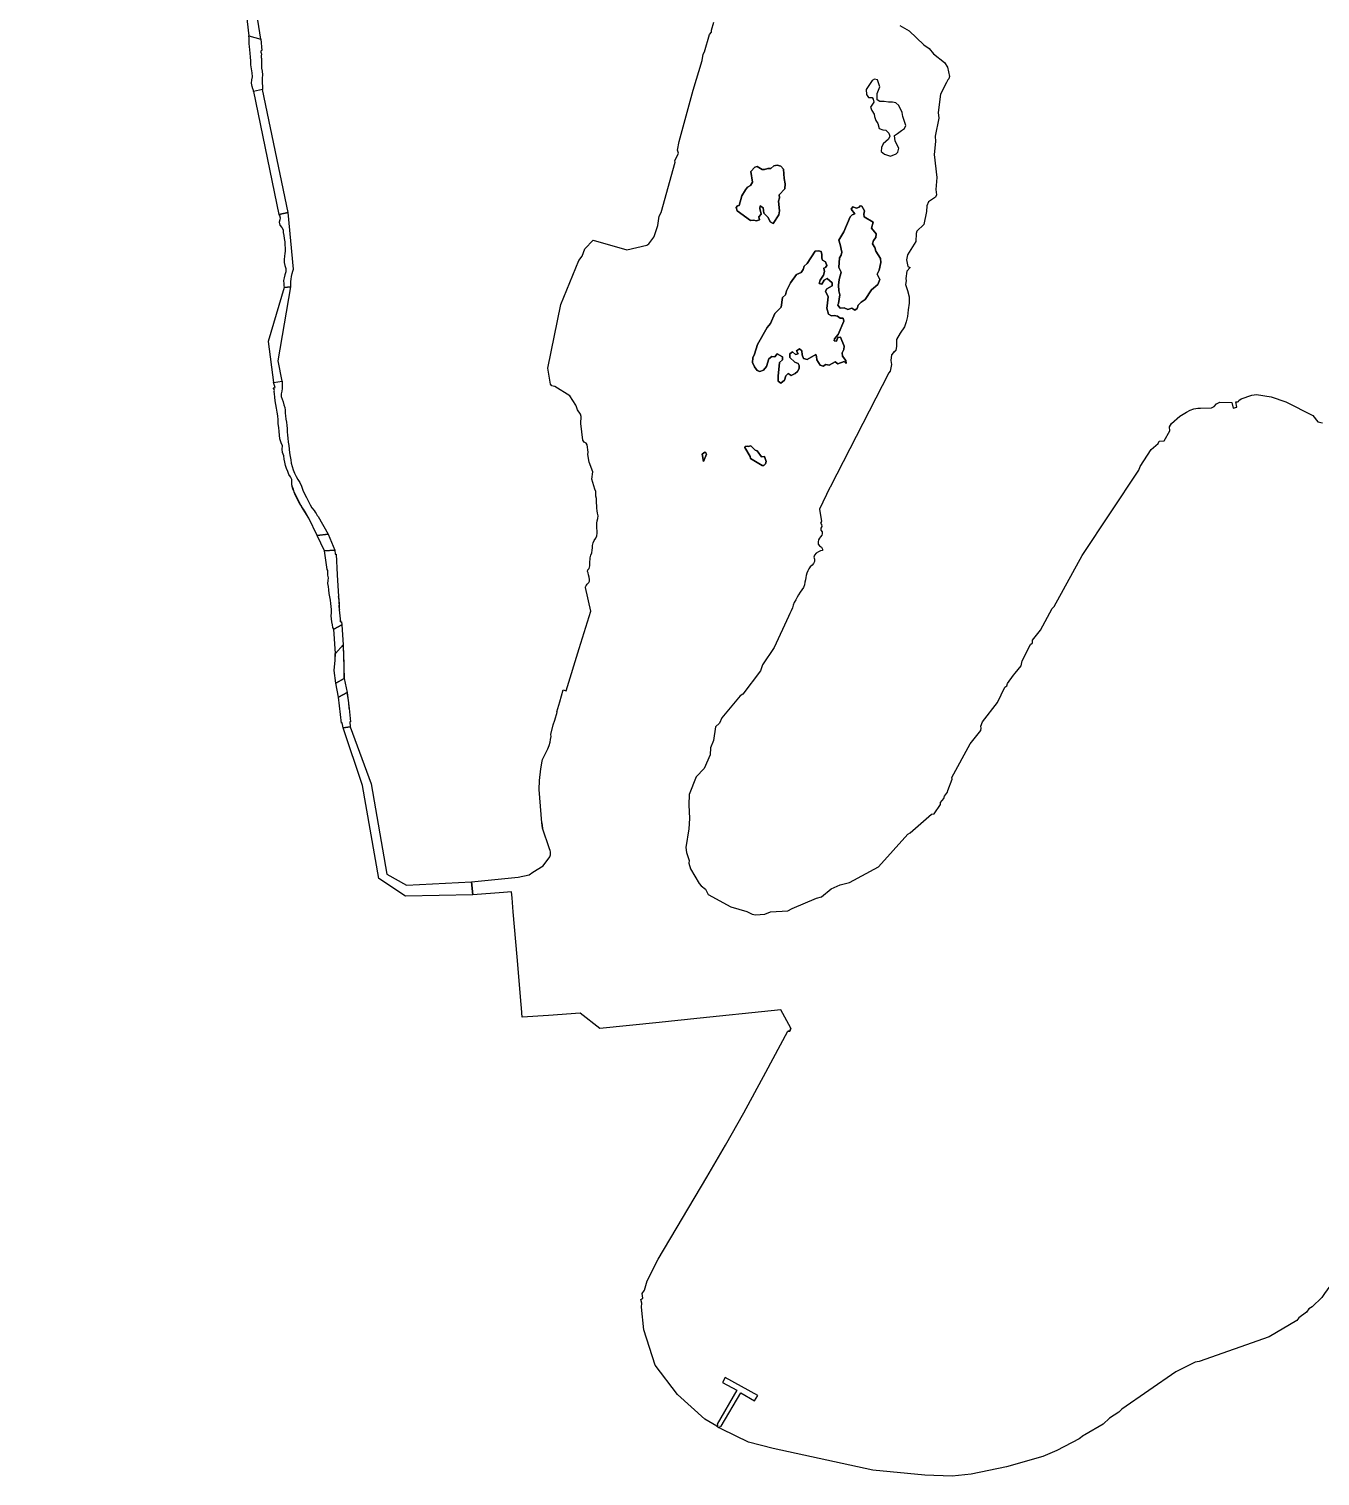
# Model space of a CAD drawing. Extents: x 708293 to 716990, y 4902010 to 4917550.
# Drawn here: x 713488 to 714517, y 4907667 to 4908820 of the extents above; entities that cross this region are included whole.
import ezdxf

# ---------------------------------------------------------------- set-up
doc = ezdxf.new("R2010")
doc.units = 0
for name, color, linetype in [('creek', 7, 'Continuous'), ('creek-fill', 7, 'Continuous'), ('river-fill', 7, 'Continuous'), ('river_lake_canal', 7, 'Continuous'), ('Underground', 7, 'Continuous')]:
    doc.layers.add(name, color=color, linetype=linetype)

msp = doc.modelspace()

# ---------------------------------------------------------------- linework, layer by layer
at = {"layer": 'creek'}
for points in [[(713663, 4908815.1), (713672.5, 4908812.2)], [(713665.4, 4908780), (713665.7, 4908782.4), (713665.5, 4908785.4), (713665, 4908788.7), (713664.6, 4908791.9), (713664.4, 4908795), (713664.2, 4908798), (713663.9, 4908801.1), (713663.7, 4908803.9), (713663.5, 4908806.5), (713663.2, 4908808.7), (713663.2, 4908810.6), (713663.2, 4908811.9), (713663.1, 4908813.1), (713663, 4908815.1)], [(713672.5, 4908812.2), (713673.3, 4908803.3)], [(713673.3, 4908803.3), (713673.3, 4908803.3), (713673.2, 4908803.3), (713673.1, 4908803.3), (713672.8, 4908803.1), (713672.5, 4908802.8), (713672.6, 4908801.9), (713672.8, 4908801.1), (713673, 4908800.5), (713673, 4908800.3), (713673, 4908800.3), (713673, 4908800.3), (713672.9, 4908799.9), (713672.8, 4908799.2), (713672.8, 4908798.7), (713672.8, 4908798.1), (713672.8, 4908797.8), (713672.9, 4908796.9), (713672.9, 4908795.5), (713673, 4908793.9), (713673.1, 4908791.6), (713673.1, 4908789.3), (713673.5, 4908786.7), (713673.7, 4908783.9), (713673.6, 4908781.2), (713673.6, 4908780)], [(713666.7, 4908770.7), (713666.7, 4908770.7), (713666.6, 4908770.9), (713666.5, 4908771.6), (713666.4, 4908772), (713666.2, 4908772.8), (713665.5, 4908774.7), (713665.1, 4908777.2), (713665.4, 4908779.8), (713665.4, 4908780)], [(713673.8, 4908772.3), (713666.7, 4908770.7)], [(713673.6, 4908780), (713673.6, 4908778.8), (713673.6, 4908776.8), (713673.7, 4908775.3), (713673.7, 4908773.9), (713673.7, 4908773.1), (713673.8, 4908773), (713673.8, 4908772.3)], [(713694.2, 4908674.1), (713686.9, 4908672.7)], [(713686.9, 4908672.7), (713687.5, 4908671.4), (713687.7, 4908670.8), (713687.8, 4908669.9), (713687.5, 4908668.4), (713687.1, 4908666.4), (713687.6, 4908664.2), (713689.3, 4908662.3), (713690.2, 4908660.4), (713690.2, 4908658.4), (713690.7, 4908656), (713691.1, 4908653.5), (713691.5, 4908650.9), (713691.7, 4908648.5), (713691.9, 4908645.9), (713691.9, 4908643.5), (713691.6, 4908641.6), (713691.4, 4908639.5), (713691.2, 4908636.8), (713691.1, 4908634.3), (713691.6, 4908632), (713692.3, 4908629.5), (713692.3, 4908626.9), (713691.5, 4908624.6), (713691.1, 4908622.2), (713690.5, 4908619.9), (713690.7, 4908617.5), (713690.9, 4908616.1), (713690.9, 4908615.7), (713691, 4908614.8), (713691, 4908614.5), (713691, 4908614.5)], [(713698.5, 4908629.1), (713694.2, 4908674.1)], [(713696.4, 4908615.1), (713696.3, 4908615.5), (713696.3, 4908616.3), (713696.3, 4908617.4), (713696.5, 4908619.2), (713696.7, 4908621.1), (713696.8, 4908623.3), (713697.5, 4908625.6), (713698.1, 4908627.6), (713698.5, 4908629.1)], [(713691, 4908614.5), (713696.4, 4908615.1)], [(713682.4, 4908534.5), (713683.8, 4908534.7), (713682.7, 4908538.8)], [(713697.5, 4908455.8), (713697.5, 4908455.8), (713697.6, 4908455.8), (713697.6, 4908455.8), (713697.6, 4908455.8), (713697.5, 4908455.9), (713697.5, 4908456), (713697.5, 4908456.6), (713697.4, 4908456.9), (713697.4, 4908456.9), (713697.3, 4908457), (713697.3, 4908457.1), (713697.3, 4908457.2), (713697.2, 4908457.7), (713697.3, 4908459.4), (713697.1, 4908461.5), (713696.2, 4908463.5), (713694.8, 4908465.5), (713693.9, 4908467.9), (713692.9, 4908470.3), (713692.2, 4908472.7), (713691.5, 4908475.2), (713691.1, 4908477.8), (713690.7, 4908480.3), (713689.7, 4908483.1), (713689.5, 4908485.6), (713689.8, 4908488.3), (713688.6, 4908490.7), (713687.7, 4908493.8), (713687.4, 4908496.7), (713687.1, 4908499.8), (713686.7, 4908502.8), (713686.3, 4908505.9), (713686.2, 4908509), (713685.9, 4908512.1), (713685.5, 4908515.1), (713684.9, 4908518.2), (713684.3, 4908521.2), (713683.9, 4908524.2), (713683.7, 4908527.1), (713683.4, 4908529.7), (713683.1, 4908531.5), (713683.5, 4908532.5), (713683.1, 4908533.3), (713683, 4908533.5), (713682.4, 4908534.5)], [(713682.7, 4908538.8), (713689.6, 4908539.8)], [(713689.4, 4908534.9), (713689.4, 4908534.9), (713689.4, 4908534.3), (713689.4, 4908533.9), (713689.1, 4908531.9), (713688.6, 4908529.8), (713688.7, 4908527.6), (713689.6, 4908525.5), (713690.3, 4908523.4), (713690.9, 4908521.1), (713691.5, 4908518.8), (713691.8, 4908516.7), (713691.9, 4908514.4), (713692.2, 4908512.1), (713692.5, 4908509.5), (713692.9, 4908507.1), (713693.3, 4908504.5), (713693.5, 4908502), (713693.5, 4908499.5), (713693.6, 4908496.9), (713693.9, 4908494.3), (713694.3, 4908491.1), (713694.7, 4908488.5), (713695.1, 4908485.6), (713695.3, 4908482.7), (713695.8, 4908479.8), (713696.3, 4908477.1), (713696.7, 4908474.5), (713697.4, 4908471.8), (713698.3, 4908469.1), (713699.3, 4908466.4), (713700.7, 4908464), (713702, 4908461.5), (713703.5, 4908459), (713704.8, 4908456.1), (713706, 4908453.1), (713707.3, 4908450.1), (713709, 4908447.1), (713710.6, 4908444), (713711.9, 4908441.4), (713713.2, 4908439), (713714.9, 4908436.7), (713715.8, 4908435.4), (713716.6, 4908434.3), (713717.2, 4908433.2), (713717.5, 4908432.8), (713718.1, 4908431.9)], [(713689.6, 4908539.8), (713689.4, 4908534.9)], [(713704.8, 4908440), (713698.1, 4908453.9), (713697.5, 4908455.8)], [(713710.7, 4908430.6), (713704.8, 4908440)], [(713717.5, 4908416.9), (713710.7, 4908430.6)], [(713718.1, 4908431.9), (713726.2, 4908417.8)], [(713726.2, 4908417.8), (713717.5, 4908416.9)], [(713723.3, 4908404.6), (713731.5, 4908405.2)], [(713725.3, 4908389.9), (713723.3, 4908404.6)], [(713731.5, 4908405.2), (713731.8, 4908401.9), (713732.4, 4908401.9), (713733.4, 4908385.5), (713734.5, 4908368.2)], [(713730.7, 4908342.3), (713729.8, 4908343.5), (713729.5, 4908345.6), (713729.1, 4908348.1), (713728.7, 4908350.4), (713728.5, 4908352.8), (713728.7, 4908355.3), (713728.7, 4908357.9), (713728.6, 4908360.3), (713728.4, 4908362.8), (713728, 4908365.4), (713727.5, 4908368), (713726.9, 4908370.7), (713726.6, 4908373.5), (713726.3, 4908376.3), (713725.9, 4908378.7), (713726.1, 4908381), (713726.3, 4908383.2), (713726, 4908385.2), (713726, 4908386.4), (713726, 4908387.5), (713726, 4908388.6), (713725.9, 4908389.1), (713725.3, 4908389.9)], [(713734.5, 4908368.2), (713734.9, 4908362.3)], [(713734.9, 4908362.3), (713735, 4908357.6)], [(713735, 4908357.6), (713736.1, 4908348.1)], [(713737, 4908345.8), (713730.7, 4908342.3)], [(713736.1, 4908348.1), (713736.9, 4908348.1), (713737, 4908345.8)], [(713731.8, 4908317.4), (713731.9, 4908322.8)], [(713731.9, 4908322.8), (713738.1, 4908329.7)], [(713738.1, 4908329.7), (713739, 4908302.9)], [(713732.3, 4908299.2), (713730.9, 4908309.2), (713731.8, 4908317.4)], [(713739, 4908302.9), (713732.3, 4908299.2)], [(713734.3, 4908288), (713741.2, 4908291.8)], [(713738, 4908263.7), (713737.4, 4908267.5), (713736.7, 4908267.4), (713734.3, 4908288)], [(713741.2, 4908291.8), (713743, 4908279)], [(713743, 4908279), (713743.9, 4908268.4), (713743.5, 4908268.3), (713743.6, 4908264.5)], [(713743.6, 4908264.5), (713738, 4908263.7)]]:
    msp.add_lwpolyline(points, dxfattribs=at)
at = {"layer": 'creek-fill'}
for p, q in [((713663, 4908815.1), (713672.5, 4908812.2)), ((713673.8, 4908772.3), (713666.7, 4908770.7)), ((713694.2, 4908674.1), (713686.9, 4908672.7)), ((713698.5, 4908629.1), (713694.2, 4908674.1)), ((713691, 4908614.5), (713696.4, 4908615.1)), ((713682.7, 4908538.8), (713689.6, 4908539.8)), ((713689.6, 4908539.8), (713689.4, 4908534.9)), ((713726.2, 4908417.8), (713717.5, 4908416.9)), ((713723.3, 4908404.6), (713731.5, 4908405.2)), ((713737, 4908345.8), (713730.7, 4908342.3)), ((713731.9, 4908322.8), (713738.1, 4908329.7)), ((713739, 4908302.9), (713732.3, 4908299.2)), ((713734.3, 4908288), (713741.2, 4908291.8)), ((713743.6, 4908264.5), (713738, 4908263.7))]:
    msp.add_line(p, q, dxfattribs=at)
for points in [[(713665.4, 4908780), (713665.7, 4908782.4), (713665.5, 4908785.4), (713665, 4908788.7), (713664.6, 4908791.9), (713664.4, 4908795), (713664.2, 4908798), (713663.9, 4908801.1), (713663.7, 4908803.9), (713663.5, 4908806.5), (713663.2, 4908808.7), (713663.2, 4908810.6), (713663.2, 4908811.9), (713663.1, 4908813.1), (713663, 4908815.1)], [(713672.5, 4908812.2), (713673.3, 4908803.3)], [(713673.3, 4908803.3), (713673.3, 4908803.3), (713673.2, 4908803.3), (713673.1, 4908803.3), (713672.8, 4908803.1), (713672.5, 4908802.8), (713672.6, 4908801.9), (713672.8, 4908801.1), (713673, 4908800.5), (713673, 4908800.3), (713673, 4908800.3), (713673, 4908800.3), (713672.9, 4908799.9), (713672.8, 4908799.2), (713672.8, 4908798.7), (713672.8, 4908798.1), (713672.8, 4908797.8), (713672.9, 4908796.9), (713672.9, 4908795.5), (713673, 4908793.9), (713673.1, 4908791.6), (713673.1, 4908789.3), (713673.5, 4908786.7), (713673.7, 4908783.9), (713673.6, 4908781.2), (713673.6, 4908780)], [(713666.7, 4908770.7), (713666.7, 4908770.7), (713666.6, 4908770.9), (713666.5, 4908771.6), (713666.4, 4908772), (713666.2, 4908772.8), (713665.5, 4908774.7), (713665.1, 4908777.2), (713665.4, 4908779.8), (713665.4, 4908780)], [(713673.6, 4908780), (713673.6, 4908778.8), (713673.6, 4908776.8), (713673.7, 4908775.3), (713673.7, 4908773.9), (713673.7, 4908773.1), (713673.8, 4908773), (713673.8, 4908772.3)], [(713686.9, 4908672.7), (713687.5, 4908671.4), (713687.7, 4908670.8), (713687.8, 4908669.9), (713687.5, 4908668.4), (713687.1, 4908666.4), (713687.6, 4908664.2), (713689.3, 4908662.3), (713690.2, 4908660.4), (713690.2, 4908658.4), (713690.7, 4908656), (713691.1, 4908653.5), (713691.5, 4908650.9), (713691.7, 4908648.5), (713691.9, 4908645.9), (713691.9, 4908643.5), (713691.6, 4908641.6), (713691.4, 4908639.5), (713691.2, 4908636.8), (713691.1, 4908634.3), (713691.6, 4908632), (713692.3, 4908629.5), (713692.3, 4908626.9), (713691.5, 4908624.6), (713691.1, 4908622.2), (713690.5, 4908619.9), (713690.7, 4908617.5), (713690.9, 4908616.1), (713690.9, 4908615.7), (713691, 4908614.8), (713691, 4908614.5), (713691, 4908614.5)], [(713696.4, 4908615.1), (713696.3, 4908615.5), (713696.3, 4908616.3), (713696.3, 4908617.4), (713696.5, 4908619.2), (713696.7, 4908621.1), (713696.8, 4908623.3), (713697.5, 4908625.6), (713698.1, 4908627.6), (713698.5, 4908629.1)], [(713682.4, 4908534.5), (713683.8, 4908534.7), (713682.7, 4908538.8)], [(713697.5, 4908455.8), (713697.5, 4908455.8), (713697.6, 4908455.8), (713697.6, 4908455.8), (713697.6, 4908455.8), (713697.5, 4908455.9), (713697.5, 4908456), (713697.5, 4908456.6), (713697.4, 4908456.9), (713697.4, 4908456.9), (713697.3, 4908457), (713697.3, 4908457.1), (713697.3, 4908457.2), (713697.2, 4908457.7), (713697.3, 4908459.4), (713697.1, 4908461.5), (713696.2, 4908463.5), (713694.8, 4908465.5), (713693.9, 4908467.9), (713692.9, 4908470.3), (713692.2, 4908472.7), (713691.5, 4908475.2), (713691.1, 4908477.8), (713690.7, 4908480.3), (713689.7, 4908483.1), (713689.5, 4908485.6), (713689.8, 4908488.3), (713688.6, 4908490.7), (713687.7, 4908493.8), (713687.4, 4908496.7), (713687.1, 4908499.8), (713686.7, 4908502.8), (713686.3, 4908505.9), (713686.2, 4908509), (713685.9, 4908512.1), (713685.5, 4908515.1), (713684.9, 4908518.2), (713684.3, 4908521.2), (713683.9, 4908524.2), (713683.7, 4908527.1), (713683.4, 4908529.7), (713683.1, 4908531.5), (713683.5, 4908532.5), (713683.1, 4908533.3), (713683, 4908533.5), (713682.4, 4908534.5)], [(713689.4, 4908534.9), (713689.4, 4908534.9), (713689.4, 4908534.3), (713689.4, 4908533.9), (713689.1, 4908531.9), (713688.6, 4908529.8), (713688.7, 4908527.6), (713689.6, 4908525.5), (713690.3, 4908523.4), (713690.9, 4908521.1), (713691.5, 4908518.8), (713691.8, 4908516.7), (713691.9, 4908514.4), (713692.2, 4908512.1), (713692.5, 4908509.5), (713692.9, 4908507.1), (713693.3, 4908504.5), (713693.5, 4908502), (713693.5, 4908499.5), (713693.6, 4908496.9), (713693.9, 4908494.3), (713694.3, 4908491.1), (713694.7, 4908488.5), (713695.1, 4908485.6), (713695.3, 4908482.7), (713695.8, 4908479.8), (713696.3, 4908477.1), (713696.7, 4908474.5), (713697.4, 4908471.8), (713698.3, 4908469.1), (713699.3, 4908466.4), (713700.7, 4908464), (713702, 4908461.5), (713703.5, 4908459), (713704.8, 4908456.1), (713706, 4908453.1), (713707.3, 4908450.1), (713709, 4908447.1), (713710.6, 4908444), (713711.9, 4908441.4), (713713.2, 4908439), (713714.9, 4908436.7), (713715.8, 4908435.4), (713716.6, 4908434.3), (713717.2, 4908433.2), (713717.5, 4908432.8), (713718.1, 4908431.9)], [(713717.5, 4908416.9), (713710.7, 4908430.6)], [(713718.1, 4908431.9), (713726.2, 4908417.8)], [(713725.3, 4908389.9), (713723.3, 4908404.6)], [(713731.5, 4908405.2), (713731.8, 4908401.9), (713732.4, 4908401.9), (713733.4, 4908385.5), (713734.5, 4908368.2)], [(713730.7, 4908342.3), (713729.8, 4908343.5), (713729.5, 4908345.6), (713729.1, 4908348.1), (713728.7, 4908350.4), (713728.5, 4908352.8), (713728.7, 4908355.3), (713728.7, 4908357.9), (713728.6, 4908360.3), (713728.4, 4908362.8), (713728, 4908365.4), (713727.5, 4908368), (713726.9, 4908370.7), (713726.6, 4908373.5), (713726.3, 4908376.3), (713725.9, 4908378.7), (713726.1, 4908381), (713726.3, 4908383.2), (713726, 4908385.2), (713726, 4908386.4), (713726, 4908387.5), (713726, 4908388.6), (713725.9, 4908389.1), (713725.3, 4908389.9)], [(713736.1, 4908348.1), (713736.9, 4908348.1), (713737, 4908345.8)], [(713732.3, 4908299.2), (713730.9, 4908309.2), (713731.8, 4908317.4)], [(713738, 4908263.7), (713737.4, 4908267.5), (713736.7, 4908267.4), (713734.3, 4908288)], [(713743, 4908279), (713743.9, 4908268.4), (713743.5, 4908268.3), (713743.6, 4908264.5)]]:
    msp.add_lwpolyline(points, dxfattribs=at)
for centre, radius, start, end in [((713754.6, 4908472.6), 59.5, 196.4031, 213.1825), ((713652, 4908400.8), 65.8, 26.9002, 36.5841), ((713711.6, 4908363.7), 23.3, 356.56, 11.1703), ((713744.9, 4908360.3), 10.2, 168.8221, 195.0977), ((713687.5, 4908347.6), 48.6, 0.5774, 11.8808), ((713516.4, 4908327.2), 215.5, 357.3831, 358.8164), ((713458.7, 4908306.7), 280.3, 359.2155, 4.6882), ((713671.7, 4908275.7), 71.3, 2.6358, 13.0289)]:
    msp.add_arc(centre, radius, start, end, dxfattribs=at)
at = {"layer": 'river-fill'}
for points in [[(713936.9, 4908408.8), (713937.5, 4908411), (713938.3, 4908412.9), (713939.4, 4908414.7), (713940.3, 4908416.7), (713940.7, 4908418.6), (713940.6, 4908420.7), (713940.3, 4908422.7), (713940.3, 4908424.7), (713940.4, 4908426.7), (713940.7, 4908428.5), (713941.1, 4908430.4), (713941.4, 4908432.6), (713940.9, 4908434.6), (713940.5, 4908436.6), (713940.3, 4908438.7), (713940.4, 4908440.7), (713940.1, 4908442.5), (713940.1, 4908446.4), (713939.5, 4908448.3), (713939.4, 4908450.2), (713939.4, 4908452), (713938.6, 4908453.9), (713936.4, 4908461.7), (713937, 4908467.5), (713934.2, 4908475.2), (713933.1, 4908481.3), (713933.5, 4908483.2), (713932.7, 4908489.1), (713931.7, 4908490.3), (713930.1, 4908491.1), (713929.1, 4908492.8), (713927.5, 4908506.2), (713927.8, 4908511.8), (713927.4, 4908513.6), (713925, 4908517.1), (713924.2, 4908519.4), (713923.7, 4908520.7), (713918.8, 4908528.2), (713906.9, 4908535.5), (713905.5, 4908535.8), (713904.4, 4908536.1), (713903.4, 4908537.4), (713901.3, 4908550.1), (713911.7, 4908600.8), (713925.9, 4908636), (713928.6, 4908639.5), (713930.7, 4908645.2), (713937.5, 4908652.1), (713964.3, 4908644.5), (713980.3, 4908648.2), (713981.9, 4908649.3), (713985.8, 4908654.5), (713986.1, 4908655.1), (713989, 4908663.8), (713990, 4908671.2), (713991.5, 4908674.2), (714002.7, 4908714.2), (714002.4, 4908715.5), (714005.5, 4908721.5), (714004.5, 4908723.8), (714006, 4908730.7), (714017, 4908771.7), (714024.3, 4908795.2), (714025.2, 4908800.3), (714026.1, 4908802.2), (714030.1, 4908816), (714031.8, 4908817.9), (714031.6, 4908819.4), (714033.5, 4908825.8)], [(714181.9, 4908823.3), (714189.4, 4908818.9), (714200.9, 4908807.8), (714205.3, 4908804.9), (714208.6, 4908800.6), (714217.4, 4908793.6), (714219.8, 4908790.1), (714221.5, 4908782.5), (714220.9, 4908780.7), (714220.1, 4908779.8), (714219.9, 4908779.4), (714219.1, 4908777.9), (714214.3, 4908768.6), (714212.3, 4908753.8), (714213, 4908749.4), (714209.9, 4908735), (714210.2, 4908730.9), (714209.1, 4908720.3)], [(714209.1, 4908720.3), (714211.4, 4908702.2), (714210.5, 4908692.6), (714211.1, 4908688.4), (714210.4, 4908686.4), (714204.8, 4908682.7), (714203.5, 4908679.5), (714203.2, 4908674.9), (714201.1, 4908664.7), (714195.5, 4908659.4), (714194.8, 4908657.5), (714194.5, 4908651.1), (714187.9, 4908640.4), (714187.3, 4908636.6), (714188.3, 4908631.2), (714190.2, 4908630.3), (714187.5, 4908627.5), (714186.6, 4908621.6), (714186.8, 4908619.8), (714186.5, 4908616.9), (714187.9, 4908612), (714189.3, 4908607.1), (714189.3, 4908601.9), (714188.4, 4908596.6), (714188.2, 4908594), (714187.9, 4908591.4), (714186.9, 4908587.2), (714185.5, 4908583), (714182.1, 4908578.1), (714179.2, 4908573), (714179.2, 4908570.4), (714179.2, 4908567.8), (714178.7, 4908564.3), (714175.1, 4908560.8), (714174.6, 4908556.2), (714175.1, 4908553), (714174.1, 4908547.8), (714173.2, 4908546.5), (714126.3, 4908455.4), (714126, 4908455.1), (714117.7, 4908437.8), (714119.3, 4908428.1), (714119.2, 4908427.9), (714119.1, 4908427.5), (714118.7, 4908426.7), (714119.3, 4908425.6), (714119.8, 4908424.1), (714118.8, 4908422.7), (714118.9, 4908421.1), (714119.9, 4908419.8), (714120, 4908418.3), (714119.6, 4908417.1), (714118.7, 4908415.8), (714117.8, 4908414.7), (714117.1, 4908413.5), (714116.7, 4908411.8), (714116.7, 4908410), (714117.9, 4908408.6), (714119.4, 4908407.5), (714120.3, 4908406), (714120.2, 4908404.8), (714118.6, 4908404.7), (714116.9, 4908403.9), (714115.2, 4908402.7), (714113.7, 4908401.3), (714113.3, 4908399.6), (714113.7, 4908397.9), (714113.8, 4908396.1), (714113.1, 4908394.5), (714111.9, 4908393.1), (714110.4, 4908391.8), (714109.2, 4908390.3), (714108.4, 4908388.7), (714107.8, 4908386.9), (714107.2, 4908385.1), (714106.9, 4908383.5), (714106.7, 4908381.5), (714106.2, 4908379.7), (714105.8, 4908377.6), (714105.1, 4908375.5), (714103.8, 4908373.6), (714102.4, 4908371.8), (714101.1, 4908369.7), (714099.9, 4908367.7), (714098.9, 4908365.6), (714097.6, 4908363.5), (714096.7, 4908361.3), (714096.2, 4908359.1), (714095.3, 4908356.8), (714094.3, 4908354.7), (714093.2, 4908352.3), (714081.7, 4908327.7), (714072.3, 4908313.7), (714070.8, 4908309.1), (714056.7, 4908290.4), (714054.6, 4908289.1), (714039.9, 4908271.7), (714038.2, 4908267.3), (714035, 4908264.3), (714033.4, 4908253.6), (714030.8, 4908247.7)], [(714091.1, 4908544.2), (714092.8, 4908545.9), (714095.1, 4908544.4), (714098.3, 4908545.9), (714100.2, 4908547.6), (714101.7, 4908549.9), (714101.7, 4908552.2), (714100.7, 4908554), (714098.2, 4908554.9), (714094.2, 4908558.6), (714094.2, 4908561.5), (714096.3, 4908563.1), (714098.8, 4908561.1), (714100.7, 4908561.5), (714099.5, 4908564.1), (714102, 4908565.6), (714103.7, 4908563.9), (714103.9, 4908560.7), (714105, 4908558), (714107.9, 4908557.1), (714114.8, 4908561), (714115.5, 4908559.5), (714115.6, 4908556.7), (714118.3, 4908552.5), (714120.7, 4908551.9), (714122.9, 4908553.1), (714125.4, 4908552.7), (714130.2, 4908555.1), (714132.5, 4908553.6), (714137.4, 4908555.5), (714139.1, 4908554), (714138.9, 4908556.3), (714136.1, 4908559.7), (714135.8, 4908562.5), (714137.1, 4908565.1), (714137.4, 4908567.8), (714134.5, 4908574.8), (714132.3, 4908574.7), (714131.3, 4908571.7), (714129.6, 4908572), (714129.7, 4908573.6), (714132.6, 4908577.1), (714137.1, 4908587.5), (714136.6, 4908590.1), (714134.2, 4908590.1), (714132.2, 4908591.6), (714129.5, 4908592.2), (714127.3, 4908591.9), (714125.1, 4908593.3), (714123.6, 4908598.1), (714124, 4908599.8), (714124.8, 4908607), (714122.7, 4908611.5), (714123.6, 4908613.5), (714128, 4908615.9), (714127.9, 4908618.1), (714124, 4908621.5), (714121.6, 4908620.2), (714119.7, 4908617), (714117.5, 4908617.6), (714118.3, 4908620.3), (714121.1, 4908624.4), (714121.7, 4908627.1), (714121.4, 4908629.9), (714122.6, 4908630.3), (714123.6, 4908632), (714122.5, 4908634.8), (714120.1, 4908636.3), (714119.6, 4908637.8), (714119.7, 4908640.7), (714119.2, 4908643.1), (714116.9, 4908643.8), (714114.3, 4908643.3), (714107.9, 4908633.6), (714105.5, 4908631.5), (714104.7, 4908628.8), (714103.3, 4908626.3), (714099.6, 4908624.7), (714094.7, 4908618.3), (714091.4, 4908611.8), (714090.7, 4908608.7), (714088.2, 4908606.5), (714087.3, 4908598.9), (714082.3, 4908593.7), (714078.8, 4908585.7), (714076.1, 4908582.6), (714068.3, 4908569), (714065.9, 4908561.4), (714064.7, 4908558.3), (714064.5, 4908554.7), (714065.9, 4908551.3), (714068, 4908548.4), (714070.3, 4908547.5), (714073.2, 4908548.6), (714075.5, 4908551.4), (714077.5, 4908557.7), (714079.9, 4908559.4), (714082.3, 4908559.1), (714084.2, 4908561.5), (714088.2, 4908559.3), (714088.4, 4908556.7)], [(714088.4, 4908556.7), (714085.9, 4908554.7), (714084.9, 4908543.9), (714085, 4908539.9), (714087.1, 4908538.2), (714089.9, 4908540.6), (714091.1, 4908544.2)], [(714030.8, 4908247.7), (714030.7, 4908242.1), (714025.8, 4908231.1), (714019.4, 4908224.7), (714014, 4908210.5), (714013.6, 4908202.2), (714014.1, 4908191.4), (714013.6, 4908183.2), (714011.2, 4908168.4), (714011.9, 4908164.3), (714013.9, 4908157.9), (714013.6, 4908155.9), (714015.1, 4908151.4), (714022, 4908139.6), (714023.5, 4908137.6), (714026.9, 4908135.1), (714029.1, 4908130.9), (714047.1, 4908120.9), (714059.8, 4908117.3), (714064.2, 4908115.1), (714066.7, 4908114.6), (714074.3, 4908115.1), (714078.7, 4908117), (714092.7, 4908117.7), (714095.9, 4908119.7), (714115.3, 4908128), (714119.3, 4908129), (714127.1, 4908135.4), (714134.3, 4908138.4), (714141.6, 4908140.3), (714164.8, 4908152.8), (714188.3, 4908178.9), (714190.2, 4908179.9), (714207.2, 4908194.9), (714209.1, 4908195.1), (714214.4, 4908202.4), (714214.4, 4908204.2), (714217, 4908207.3), (714217.4, 4908209.2), (714219.9, 4908212.3), (714220, 4908213.6), (714223.7, 4908222.6), (714223.3, 4908224.1), (714238, 4908251), (714246.4, 4908261.4), (714246.8, 4908263.3), (714246.5, 4908265), (714247.7, 4908268.3), (714259.6, 4908283.9), (714265.5, 4908296.1), (714267.2, 4908297.2), (714267.7, 4908298.9), (714272.4, 4908305.7), (714273.9, 4908307.2), (714278.7, 4908312.9), (714279.3, 4908317), (714286, 4908329.9), (714287.5, 4908331.4), (714287.6, 4908333.5), (714294, 4908341.5), (714303.2, 4908358.7), (714304.8, 4908360.3), (714327.1, 4908400.8), (714372.3, 4908468.8), (714373.4, 4908471.9), (714382.3, 4908485.3), (714387.9, 4908490.2), (714388.7, 4908492.1), (714392.5, 4908492.3), (714397.1, 4908500.3), (714396.7, 4908503.5), (714398.3, 4908506.2), (714405.1, 4908512), (714410.3, 4908515.1), (714413.3, 4908516.7), (714416.1, 4908517.9), (714419.4, 4908518.3), (714421.6, 4908518.3), (714430.2, 4908518.6), (714432.3, 4908519.7), (714434.2, 4908521.8), (714437, 4908523.1), (714446.5, 4908522.9), (714447.5, 4908518.3), (714450.6, 4908519.1), (714449.7, 4908523.4), (714450.9, 4908523.4), (714451.8, 4908523.6), (714452, 4908524.4), (714453.9, 4908525.7), (714462.4, 4908528.6), (714466.3, 4908529.2), (714477.8, 4908527.4), (714489.5, 4908523.4), (714511, 4908512.4), (714515, 4908507.4), (714518.7, 4908506.6)], [(713986.9, 4907755.9), (713977.8, 4907783.9), (713975.9, 4907801.9), (713976.1, 4907805.3), (713975.3, 4907808.1), (713976.9, 4907809.1), (713976.5, 4907812.8), (713978.2, 4907815.5), (713980.4, 4907822.9), (713989.3, 4907840.4), (714008.6, 4907872.9), (714028, 4907905.5), (714043, 4907931.1), (714057.5, 4907956.9), (714075, 4907989.4), (714092.6, 4908022), (714094.1, 4908022), (714094.9, 4908024.3), (714086.9, 4908038.8), (714015.1, 4908031.5), (714010.2, 4908031), (714005, 4908030.4), (713990, 4908028.9), (713942.6, 4908024), (713926.9, 4908036.3), (713901.9, 4908034.5), (713880.7, 4908033), (713880.2, 4908040.3), (713880.1, 4908043.2), (713876.7, 4908081.2), (713873.7, 4908116.9), (713872.8, 4908128.2), (713872.4, 4908132.9), (713865.8, 4908132.3), (713841.4, 4908130.5), (713840.5, 4908140.8), (713877.5, 4908144.7), (713886.4, 4908146.6), (713889.3, 4908148.7), (713897.5, 4908153.7), (713902.9, 4908160.9), (713903.3, 4908162.3), (713903.5, 4908163.8), (713903.4, 4908164.9), (713903.1, 4908166), (713902.7, 4908167.3), (713897.1, 4908183.8), (713896.6, 4908188), (713894.3, 4908214.4), (713894.6, 4908221.7), (713895.8, 4908231), (713896.7, 4908237.1), (713897.1, 4908238.4), (713898.4, 4908241.1), (713899.1, 4908242.7), (713901.2, 4908246.9), (713902.4, 4908249.6), (713903.2, 4908252.1), (713903.5, 4908254.2), (713903.9, 4908256.8), (713903.7, 4908258.3), (713905.5, 4908266), (713906.9, 4908269.7), (713908.6, 4908276.2), (713908.3, 4908276.3), (713910.9, 4908284.3), (713913.5, 4908293.9), (713915.9, 4908293), (713926.3, 4908326.7), (713935.5, 4908356.5), (713931.3, 4908375.5), (713931.3, 4908375.6), (713931.3, 4908375.7), (713931.4, 4908376), (713931.6, 4908376.4), (713931.8, 4908376.7), (713931.8, 4908377), (713932, 4908377.3), (713932.5, 4908378), (713933.1, 4908378.7), (713933.9, 4908379.5), (713934.6, 4908380.6), (713934.6, 4908381.9), (713934.3, 4908383.7), (713933.8, 4908385.4), (713933.4, 4908387), (713932.9, 4908388.2), (713933.1, 4908389.4), (713934.1, 4908390.5), (713934.5, 4908391.7), (713934.7, 4908392.8), (713934.7, 4908394.1), (713934.7, 4908395.2), (713934.8, 4908396.4), (713935, 4908397.5), (713935.1, 4908399.1), (713935.6, 4908401.1), (713936.2, 4908403), (713936.6, 4908405.1), (713936.8, 4908406.9), (713936.9, 4908408.8)], [(714518.3, 4907809.7), (714510.6, 4907802.2), (714508, 4907800.7), (714505.9, 4907798.1), (714499.8, 4907793.5), (714498.3, 4907791.5), (714476.2, 4907778.5), (714420.4, 4907758.7), (714417.4, 4907758.2), (714401.9, 4907750.5), (714358.9, 4907720.7), (714356.4, 4907718.3), (714349.1, 4907713.5), (714344, 4907708.7), (714329.2, 4907700.3), (714328.3, 4907699.9), (714324.8, 4907697.2), (714307.1, 4907687.9), (714295.8, 4907683.1), (714266.9, 4907674.7), (714238.7, 4907669), (714223.7, 4907667.5), (714201.9, 4907668.3), (714160.4, 4907672.2), (714081, 4907689.5), (714061.1, 4907694.4), (714040, 4907704.8), (714038, 4907706), (714038.9, 4907707.6), (714039.5, 4907707.1), (714055.1, 4907733.7), (714066.1, 4907727.5), (714068.6, 4907731.7), (714042.6, 4907745.9), (714040.4, 4907741.9), (714051.9, 4907735.8), (714036.2, 4907708.7), (714036.9, 4907708.4), (714036.1, 4907707.1), (714026.3, 4907712.8), (714004.6, 4907732.5), (713986.9, 4907755.9)]]:
    msp.add_lwpolyline(points, dxfattribs=at)
for points in [[(714180.1, 4908737.2), (714183.1, 4908739.5), (714185.5, 4908741.1), (714186.6, 4908743.5), (714184.2, 4908750.7), (714183.7, 4908753.9), (714181.1, 4908759.4), (714178.8, 4908761.5), (714176, 4908762), (714172.7, 4908762.1), (714169.5, 4908762.7), (714165.9, 4908762.6), (714163.7, 4908764.1), (714163.8, 4908769), (714165.9, 4908774.3), (714164, 4908779.9), (714161.7, 4908780.5), (714159.7, 4908779.5), (714155, 4908772.3), (714155.4, 4908768.2), (714156.9, 4908765.9), (714159.9, 4908765.8), (714160.7, 4908764.4), (714161.1, 4908762.2), (714158.5, 4908758.1), (714159.5, 4908755.5), (714161.4, 4908752.5), (714161.6, 4908750.7), (714162.6, 4908747.6), (714164.3, 4908745), (714165.5, 4908741.1), (714168.3, 4908740.1), (714170.8, 4908739.8), (714173, 4908737.4), (714174, 4908735.1), (714172.7, 4908732.6), (714168.6, 4908728.8), (714167.2, 4908726.1), (714167.1, 4908722.7), (714169.6, 4908720.7), (714174.4, 4908719), (714179, 4908720.9), (714180.3, 4908722.4), (714181.1, 4908725.5), (714178.2, 4908731.1), (714177.5, 4908735.5)], [(714052.3, 4908675.5), (714062.7, 4908667.9), (714065.3, 4908668.1), (714067.7, 4908667.5), (714069.9, 4908668.5), (714069.5, 4908670.7), (714071.2, 4908672.8), (714070.3, 4908677.5), (714070.6, 4908679.5), (714073, 4908677.9), (714073.5, 4908673.6), (714077, 4908670.2), (714078.5, 4908666.9), (714081, 4908665.5), (714085.5, 4908672.3), (714085.9, 4908675.5), (714085.2, 4908683.2), (714085.9, 4908685.8), (714085.7, 4908688.2), (714090.1, 4908693), (714090.5, 4908697), (714089.7, 4908701.2), (714089.2, 4908708.7), (714087, 4908711), (714084.2, 4908711.8), (714081.5, 4908711.5), (714079, 4908709.3), (714076.7, 4908709.4), (714074.1, 4908708.6), (714072.2, 4908708.4), (714068.1, 4908710.9), (714066.2, 4908710.4), (714063, 4908706.9), (714064.5, 4908698.3), (714062.9, 4908695.6), (714060.5, 4908694.4), (714058.7, 4908692.3), (714055.9, 4908687.4), (714053.8, 4908679.9), (714052.4, 4908679.6), (714051.5, 4908678.3)], [(714132.5, 4908600.3), (714134.3, 4908598.1), (714137.5, 4908598.2), (714140.5, 4908596.9), (714143.5, 4908597.9), (714145.9, 4908596.4), (714147.8, 4908597.6), (714148.7, 4908600.3), (714151.1, 4908602.8), (714154.3, 4908604.8), (714159.4, 4908612.7), (714164.3, 4908616.9), (714165.9, 4908620.7), (714163.8, 4908625.2), (714165.5, 4908628.3), (714166.7, 4908634.4), (714166.4, 4908637.5), (714162.8, 4908643.3), (714161.9, 4908646.3), (714160, 4908649.3), (714160.8, 4908652), (714162.7, 4908654.4), (714162.9, 4908657.1), (714159.3, 4908661.8), (714160.7, 4908666.6), (714153.3, 4908670.7), (714153.1, 4908673), (714153.6, 4908675.5), (714151.6, 4908679.2), (714150.3, 4908679.5), (714149.4, 4908678.4), (714147.3, 4908677.7), (714144.4, 4908678.7), (714143, 4908676.9), (714145.9, 4908673.1), (714143.9, 4908672.3), (714142.3, 4908670.8), (714137.1, 4908658.9), (714133.2, 4908652.2), (714134.4, 4908648.7), (714135.5, 4908642.5), (714135.1, 4908640.3), (714133.8, 4908638.1), (714133.3, 4908630.3), (714135.2, 4908626.8), (714133.6, 4908620.9), (714133, 4908616.2), (714133.2, 4908611.9), (714134, 4908608.7), (714133, 4908601.6), (714132.3, 4908600.7)], [(714058.6, 4908487.9), (714058.3, 4908487), (714062.5, 4908479.9), (714062.8, 4908478.3), (714072.1, 4908472.5), (714073.5, 4908472.7), (714074.7, 4908473.9), (714075.2, 4908475.8), (714074.1, 4908479.9), (714071.5, 4908479.6), (714068, 4908484.4), (714066.5, 4908484.8), (714063.1, 4908488.3), (714060.9, 4908487.9), (714060.2, 4908488.1)], [(714026.3, 4908483.3), (714024.4, 4908481.7), (714024.6, 4908480.4), (714025.3, 4908475.8), (714027.7, 4908481.7), (714027.3, 4908482.7)]]:
    msp.add_lwpolyline(points, close=True, dxfattribs=at)
at = {"layer": 'river_lake_canal'}
for points in [[(714025.2, 4908800.3), (714026.1, 4908802.2), (714030.1, 4908816), (714031.8, 4908817.9), (714031.6, 4908819.4), (714033.5, 4908825.8)], [(714181.9, 4908823.3), (714189.4, 4908818.9), (714200.9, 4908807.8), (714205.3, 4908804.9)], [(713985.8, 4908654.5), (713986.1, 4908655.1), (713989, 4908663.8), (713990, 4908671.2), (713991.5, 4908674.2), (714002.7, 4908714.2), (714002.4, 4908715.5), (714005.5, 4908721.5), (714004.5, 4908723.8), (714006, 4908730.7), (714017, 4908771.7), (714024.3, 4908795.2), (714025.2, 4908800.3)], [(714205.3, 4908804.9), (714208.6, 4908800.6), (714217.4, 4908793.6), (714219.8, 4908790.1), (714221.5, 4908782.5), (714220.9, 4908780.7), (714220.1, 4908779.8), (714219.9, 4908779.4)], [(714180.1, 4908737.2), (714183.1, 4908739.5), (714185.5, 4908741.1), (714186.6, 4908743.5), (714184.2, 4908750.7), (714183.7, 4908753.9), (714181.1, 4908759.4), (714178.8, 4908761.5), (714176, 4908762), (714172.7, 4908762.1), (714169.5, 4908762.7), (714165.9, 4908762.6), (714163.7, 4908764.1), (714163.8, 4908769), (714165.9, 4908774.3), (714164, 4908779.9), (714161.7, 4908780.5), (714159.7, 4908779.5), (714155, 4908772.3), (714155.4, 4908768.2), (714156.9, 4908765.9), (714159.9, 4908765.8), (714160.7, 4908764.4), (714161.1, 4908762.2), (714158.5, 4908758.1), (714159.5, 4908755.5), (714161.4, 4908752.5), (714161.6, 4908750.7), (714162.6, 4908747.6), (714164.3, 4908745), (714165.5, 4908741.1), (714168.3, 4908740.1), (714170.8, 4908739.8), (714173, 4908737.4), (714174, 4908735.1), (714172.7, 4908732.6), (714168.6, 4908728.8), (714167.2, 4908726.1), (714167.1, 4908722.7), (714169.6, 4908720.7), (714174.4, 4908719), (714179, 4908720.9), (714180.3, 4908722.4), (714181.1, 4908725.5), (714178.2, 4908731.1), (714177.5, 4908735.5), (714180.1, 4908737.2)], [(714219.9, 4908779.4), (714219.1, 4908777.9), (714214.3, 4908768.6), (714212.3, 4908753.8), (714213, 4908749.4), (714209.9, 4908735), (714210.2, 4908730.9), (714209.1, 4908720.3), (714211.4, 4908702.2), (714210.5, 4908692.6), (714211.1, 4908688.4), (714210.4, 4908686.4), (714204.8, 4908682.7), (714203.5, 4908679.5), (714203.2, 4908674.9), (714201.1, 4908664.7), (714195.5, 4908659.4), (714194.8, 4908657.5), (714194.5, 4908651.1), (714187.9, 4908640.4), (714187.3, 4908636.6), (714188.3, 4908631.2), (714190.2, 4908630.3), (714187.5, 4908627.5), (714186.6, 4908621.6), (714186.8, 4908619.8), (714186.5, 4908616.9)], [(714052.3, 4908675.5), (714051.5, 4908678.3), (714052.4, 4908679.6), (714053.8, 4908679.9), (714055.9, 4908687.4), (714058.7, 4908692.3), (714060.5, 4908694.4), (714062.9, 4908695.6), (714064.5, 4908698.3), (714063, 4908706.9), (714066.2, 4908710.4), (714068.1, 4908710.9), (714072.2, 4908708.4), (714074.1, 4908708.6), (714076.7, 4908709.4), (714079, 4908709.3), (714081.5, 4908711.5), (714084.2, 4908711.8), (714087, 4908711), (714089.2, 4908708.7), (714089.7, 4908701.2), (714090.5, 4908697), (714090.1, 4908693), (714085.7, 4908688.2), (714085.9, 4908685.8), (714085.2, 4908683.2), (714085.9, 4908675.5), (714085.5, 4908672.3), (714081, 4908665.5), (714078.5, 4908666.9), (714077, 4908670.2), (714073.5, 4908673.6), (714073, 4908677.9), (714070.6, 4908679.5), (714070.3, 4908677.5), (714071.2, 4908672.8), (714069.5, 4908670.7), (714069.9, 4908668.5), (714067.7, 4908667.5), (714065.3, 4908668.1), (714062.7, 4908667.9), (714052.3, 4908675.5)], [(714132.5, 4908600.3), (714132.3, 4908600.7), (714133, 4908601.6), (714134, 4908608.7), (714133.2, 4908611.9), (714133, 4908616.2), (714133.6, 4908620.9), (714135.2, 4908626.8), (714133.3, 4908630.3), (714133.8, 4908638.1), (714135.1, 4908640.3), (714135.5, 4908642.5), (714134.4, 4908648.7), (714133.2, 4908652.2), (714137.1, 4908658.9), (714142.3, 4908670.8), (714143.9, 4908672.3), (714145.9, 4908673.1), (714143, 4908676.9), (714144.4, 4908678.7), (714147.3, 4908677.7), (714149.4, 4908678.4), (714150.3, 4908679.5), (714151.6, 4908679.2), (714153.6, 4908675.5), (714153.1, 4908673), (714153.3, 4908670.7), (714160.7, 4908666.6), (714159.3, 4908661.8), (714162.9, 4908657.1), (714162.7, 4908654.4), (714160.8, 4908652), (714160, 4908649.3), (714161.9, 4908646.3), (714162.8, 4908643.3), (714166.4, 4908637.5), (714166.7, 4908634.4), (714165.5, 4908628.3), (714163.8, 4908625.2), (714165.9, 4908620.7), (714164.3, 4908616.9), (714159.4, 4908612.7), (714154.3, 4908604.8), (714151.1, 4908602.8), (714148.7, 4908600.3), (714147.8, 4908597.6), (714145.9, 4908596.4), (714143.5, 4908597.9), (714140.5, 4908596.9), (714137.5, 4908598.2), (714134.3, 4908598.1), (714132.5, 4908600.3)], [(713905.5, 4908535.8), (713904.4, 4908536.1), (713903.4, 4908537.4), (713901.3, 4908550.1), (713911.7, 4908600.8), (713925.9, 4908636), (713928.6, 4908639.5), (713930.7, 4908645.2), (713937.5, 4908652.1), (713964.3, 4908644.5), (713980.3, 4908648.2), (713981.9, 4908649.3), (713985.8, 4908654.5)], [(714088.4, 4908556.7), (714088.2, 4908559.3), (714084.2, 4908561.5), (714082.3, 4908559.1), (714079.9, 4908559.4), (714077.5, 4908557.7), (714075.5, 4908551.4), (714073.2, 4908548.6), (714070.3, 4908547.5), (714068, 4908548.4), (714065.9, 4908551.3), (714064.5, 4908554.7), (714064.7, 4908558.3), (714065.9, 4908561.4), (714068.3, 4908569), (714076.1, 4908582.6), (714078.8, 4908585.7), (714082.3, 4908593.7), (714087.3, 4908598.9), (714088.2, 4908606.5), (714090.7, 4908608.7), (714091.4, 4908611.8), (714094.7, 4908618.3), (714099.6, 4908624.7), (714103.3, 4908626.3), (714104.7, 4908628.8), (714105.5, 4908631.5), (714107.9, 4908633.6), (714114.3, 4908643.3), (714116.9, 4908643.8), (714119.2, 4908643.1)], [(714119.2, 4908643.1), (714119.7, 4908640.7), (714119.6, 4908637.8), (714120.1, 4908636.3), (714122.5, 4908634.8), (714123.6, 4908632), (714122.6, 4908630.3), (714121.4, 4908629.9), (714121.7, 4908627.1), (714121.1, 4908624.4), (714118.3, 4908620.3), (714117.5, 4908617.6), (714119.7, 4908617), (714121.6, 4908620.2), (714124, 4908621.5), (714127.9, 4908618.1), (714128, 4908615.9), (714123.6, 4908613.5), (714122.7, 4908611.5), (714124.8, 4908607), (714124, 4908599.8), (714123.6, 4908598.1), (714125.1, 4908593.3), (714127.3, 4908591.9), (714129.5, 4908592.2), (714132.2, 4908591.6), (714134.2, 4908590.1), (714136.6, 4908590.1), (714137.1, 4908587.5), (714132.6, 4908577.1), (714129.7, 4908573.6), (714129.6, 4908572), (714131.3, 4908571.7), (714132.3, 4908574.7), (714134.5, 4908574.8), (714137.4, 4908567.8), (714137.1, 4908565.1), (714135.8, 4908562.5), (714136.1, 4908559.7), (714138.9, 4908556.3), (714139.1, 4908554), (714137.4, 4908555.5), (714132.5, 4908553.6), (714130.2, 4908555.1), (714125.4, 4908552.7), (714122.9, 4908553.1), (714120.7, 4908551.9), (714118.3, 4908552.5), (714115.6, 4908556.7), (714115.5, 4908559.5), (714114.8, 4908561), (714107.9, 4908557.1), (714105, 4908558), (714103.9, 4908560.7), (714103.7, 4908563.9), (714102, 4908565.6), (714099.5, 4908564.1), (714100.7, 4908561.5), (714098.8, 4908561.1), (714096.3, 4908563.1), (714094.2, 4908561.5), (714094.2, 4908558.6), (714098.2, 4908554.9), (714100.7, 4908554), (714101.7, 4908552.2), (714101.7, 4908549.9), (714100.2, 4908547.6), (714098.3, 4908545.9), (714095.1, 4908544.4), (714092.8, 4908545.9), (714091.1, 4908544.2), (714089.9, 4908540.6), (714087.1, 4908538.2), (714085, 4908539.9), (714084.9, 4908543.9), (714085.9, 4908554.7), (714088.4, 4908556.7)], [(714119.5, 4908643), (714119.2, 4908643.2)], [(714119.2, 4908643.2), (714119.2, 4908643.1)], [(714119.2, 4908643.1), (714119.5, 4908643)], [(714186.5, 4908616.9), (714187.9, 4908612), (714189.3, 4908607.1), (714189.3, 4908601.9), (714188.4, 4908596.6), (714188.2, 4908594), (714187.9, 4908591.4), (714186.9, 4908587.2), (714185.5, 4908583), (714182.1, 4908578.1), (714179.2, 4908573), (714179.2, 4908570.4), (714179.2, 4908567.8), (714178.7, 4908564.3), (714176.9, 4908562.6), (714175.1, 4908560.8)], [(714175.1, 4908560.8), (714174.6, 4908556.2), (714175.1, 4908553), (714174.1, 4908547.8)], [(714174.1, 4908547.8), (714173.2, 4908546.5), (714126.3, 4908455.4)], [(713924.2, 4908519.4), (713923.7, 4908520.7), (713918.8, 4908528.2), (713906.9, 4908535.5), (713905.5, 4908535.8)], [(713938.6, 4908453.9), (713936.4, 4908461.7), (713937, 4908467.5), (713934.2, 4908475.2), (713933.1, 4908481.3), (713933.5, 4908483.2), (713932.7, 4908489.1), (713931.7, 4908490.3), (713930.1, 4908491.1), (713929.1, 4908492.8), (713927.5, 4908506.2), (713927.8, 4908511.8), (713927.4, 4908513.6), (713925, 4908517.1), (713924.2, 4908519.4)], [(714410.3, 4908515.1), (714413.3, 4908516.7), (714416.1, 4908517.9), (714419.4, 4908518.3)], [(714419.4, 4908518.3), (714421.6, 4908518.3), (714430.2, 4908518.6), (714432.3, 4908519.7), (714434.2, 4908521.8), (714437, 4908523.1), (714446.5, 4908522.9)], [(714446.5, 4908522.9), (714447.5, 4908518.3), (714450.6, 4908519.1), (714449.7, 4908523.4)], [(714449.7, 4908523.4), (714450.9, 4908523.4), (714451.8, 4908523.6), (714452, 4908524.4), (714453.9, 4908525.7), (714462.4, 4908528.6), (714466.3, 4908529.2), (714477.8, 4908527.4), (714489.5, 4908523.4), (714511, 4908512.4), (714515, 4908507.4)], [(714272.4, 4908305.7), (714273.9, 4908307.2), (714278.7, 4908312.9), (714279.3, 4908317), (714286, 4908329.9), (714287.5, 4908331.4), (714287.6, 4908333.5), (714294, 4908341.5), (714303.2, 4908358.7), (714304.8, 4908360.3), (714327.1, 4908400.8), (714372.3, 4908468.8), (714373.4, 4908471.9), (714382.3, 4908485.3), (714387.9, 4908490.2), (714388.7, 4908492.1), (714392.5, 4908492.3), (714397.1, 4908500.3), (714396.7, 4908503.5), (714398.3, 4908506.2), (714405.1, 4908512), (714410.3, 4908515.1)], [(714515, 4908507.4), (714518.7, 4908506.6)], [(714058.6, 4908487.9), (714060.2, 4908488.1), (714060.9, 4908487.9), (714063.1, 4908488.3), (714066.5, 4908484.8), (714068, 4908484.4), (714071.5, 4908479.6), (714074.1, 4908479.9), (714075.2, 4908475.8), (714074.7, 4908473.9), (714073.5, 4908472.7), (714072.1, 4908472.5), (714062.8, 4908478.3), (714062.5, 4908479.9), (714058.3, 4908487), (714058.6, 4908487.9)], [(714026.3, 4908483.3), (714027.3, 4908482.7), (714027.7, 4908481.7), (714025.3, 4908475.8), (714024.6, 4908480.4), (714024.4, 4908481.7), (714026.3, 4908483.3)], [(713934.7, 4908395.2), (713934.7, 4908395.2), (713934.7, 4908395.2), (713934.8, 4908396.4), (713935, 4908397.5), (713935.1, 4908399.1), (713935.6, 4908401.1), (713936.2, 4908403), (713936.6, 4908405.1), (713936.8, 4908406.9), (713936.9, 4908408.8), (713937.5, 4908411), (713938.3, 4908412.9), (713939.4, 4908414.7), (713940.3, 4908416.7), (713940.7, 4908418.6), (713940.6, 4908420.7), (713940.3, 4908422.7), (713940.3, 4908424.7), (713940.4, 4908426.7), (713940.7, 4908428.5), (713941.1, 4908430.4), (713941.4, 4908432.6), (713940.9, 4908434.6), (713940.5, 4908436.6), (713940.3, 4908438.7), (713940.4, 4908440.7), (713940.1, 4908442.5), (713940.1, 4908444.5), (713940.1, 4908446.4), (713939.5, 4908448.3), (713939.4, 4908450.2), (713939.4, 4908452), (713938.6, 4908453.9)], [(714126.3, 4908455.4), (714126, 4908455.1), (714117.7, 4908437.8)], [(714117.7, 4908437.8), (714119.3, 4908428.1), (714119.2, 4908427.9), (714119.1, 4908427.5), (714118.7, 4908426.7), (714119.3, 4908425.6), (714119.8, 4908424.1), (714118.8, 4908422.7), (714118.9, 4908421.1), (714119.9, 4908419.8), (714120, 4908418.3), (714119.6, 4908417.1), (714118.7, 4908415.8), (714117.8, 4908414.7), (714117.1, 4908413.5), (714116.7, 4908411.8), (714116.7, 4908410), (714117.9, 4908408.6), (714119.4, 4908407.5), (714120.3, 4908406), (714120.2, 4908404.8), (714118.6, 4908404.7), (714116.9, 4908403.9), (714115.2, 4908402.7), (714113.7, 4908401.3), (714113.3, 4908399.6), (714113.7, 4908397.9), (714113.8, 4908396.1), (714113.1, 4908394.5), (714111.9, 4908393.1), (714110.4, 4908391.8), (714109.2, 4908390.3), (714108.4, 4908388.7), (714107.8, 4908386.9), (714107.2, 4908385.1), (714106.9, 4908383.5), (714106.7, 4908381.5), (714106.2, 4908379.7), (714105.8, 4908377.6), (714105.1, 4908375.5), (714103.8, 4908373.6), (714102.4, 4908371.8), (714101.1, 4908369.7), (714099.9, 4908367.7), (714098.9, 4908365.6), (714097.6, 4908363.5), (714096.7, 4908361.3), (714096.2, 4908359.1), (714095.3, 4908356.8), (714094.3, 4908354.7)], [(713931.3, 4908375.5), (713931.3, 4908375.5), (713931.3, 4908375.5), (713931.3, 4908375.6), (713931.3, 4908375.6), (713931.3, 4908375.7), (713931.4, 4908376), (713931.6, 4908376.4), (713931.8, 4908376.7), (713931.8, 4908376.8), (713931.8, 4908376.8), (713931.8, 4908376.8), (713931.8, 4908376.8), (713931.8, 4908377), (713932, 4908377.3), (713932.5, 4908378), (713933.1, 4908378.7), (713933.9, 4908379.5), (713934.6, 4908380.6), (713934.6, 4908381.9), (713934.3, 4908383.7), (713933.8, 4908385.4), (713933.4, 4908387), (713932.9, 4908388.2), (713933.1, 4908389.4), (713934.1, 4908390.5), (713934.5, 4908391.7), (713934.7, 4908392.8), (713934.7, 4908393.7), (713934.7, 4908394.1), (713934.7, 4908395.2)], [(713935.5, 4908356.5), (713931.3, 4908375.5)], [(713906.9, 4908269.7), (713908.6, 4908276.2), (713908.3, 4908276.3), (713910.9, 4908284.3), (713913.5, 4908293.9), (713915.9, 4908293), (713926.3, 4908326.7), (713935.5, 4908356.5)], [(714094.3, 4908354.7), (714093.2, 4908352.3), (714081.7, 4908327.7), (714072.3, 4908313.7), (714070.8, 4908309.1), (714056.7, 4908290.4), (714054.6, 4908289.1), (714039.9, 4908271.7), (714038.2, 4908267.3), (714035, 4908264.3), (714033.4, 4908253.6), (714030.8, 4908247.7), (714030.7, 4908242.1), (714025.8, 4908231.1), (714019.4, 4908224.7), (714014, 4908210.5), (714013.6, 4908202.2), (714014.1, 4908191.4), (714013.6, 4908183.2), (714011.2, 4908168.4), (714011.9, 4908164.3), (714013.9, 4908157.9), (714013.6, 4908155.9), (714015.1, 4908151.4), (714022, 4908139.6)], [(714246.8, 4908263.3), (714246.5, 4908265), (714247.7, 4908268.3), (714259.6, 4908283.9), (714265.5, 4908296.1), (714267.2, 4908297.2), (714267.7, 4908298.9), (714272.4, 4908305.7)], [(713903.7, 4908258.3), (713905.5, 4908266), (713906.9, 4908269.7)], [(713901.2, 4908246.9), (713902.4, 4908249.6), (713903.2, 4908252.1), (713903.5, 4908254.2), (713903.9, 4908256.8), (713903.7, 4908258.3)], [(714095.9, 4908119.7), (714115.3, 4908128), (714119.3, 4908129), (714127.1, 4908135.4), (714134.3, 4908138.4), (714141.6, 4908140.3), (714164.8, 4908152.8), (714188.3, 4908178.9), (714190.2, 4908179.9), (714207.2, 4908194.9), (714209.1, 4908195.1), (714214.4, 4908202.4), (714214.4, 4908204.2), (714217, 4908207.3), (714217.4, 4908209.2), (714219.9, 4908212.3), (714220, 4908213.6), (714223.7, 4908222.6), (714223.3, 4908224.1), (714238, 4908251), (714246.4, 4908261.4), (714246.8, 4908263.3)], [(713896.7, 4908237.1), (713897.1, 4908238.4), (713898.4, 4908241.1), (713899.1, 4908242.7), (713901.2, 4908246.9)], [(713894.6, 4908221.7), (713895.8, 4908231), (713896.7, 4908237.1)], [(713896.6, 4908188), (713894.3, 4908214.4), (713894.6, 4908221.7)], [(713896.6, 4908188), (713897.1, 4908183.8)], [(713902.7, 4908167.3), (713897.1, 4908183.8)], [(713886.4, 4908146.6), (713889.3, 4908148.7), (713897.5, 4908153.7), (713902.9, 4908160.9)], [(713902.9, 4908160.9), (713903.3, 4908162.3), (713903.5, 4908163.8), (713903.4, 4908164.9), (713903.1, 4908166), (713902.7, 4908167.3)], [(713840.5, 4908140.8), (713877.5, 4908144.7)], [(713840.5, 4908140.8), (713841.4, 4908130.5)], [(713877.5, 4908144.7), (713886.4, 4908146.6)], [(714022, 4908139.6), (714023.5, 4908137.6), (714026.9, 4908135.1), (714029.1, 4908130.9), (714047.1, 4908120.9), (714059.8, 4908117.3), (714064.2, 4908115.1), (714066.7, 4908114.6), (714074.3, 4908115.1), (714078.7, 4908117), (714092.7, 4908117.7), (714095.9, 4908119.7)], [(713865.8, 4908132.3), (713841.4, 4908130.5)], [(713872.4, 4908132.9), (713865.8, 4908132.3)], [(713873.7, 4908116.9), (713872.8, 4908128.2), (713872.4, 4908132.9)], [(713901.9, 4908034.5), (713880.7, 4908033), (713880.2, 4908040.3), (713880.1, 4908043.2), (713876.7, 4908081.2), (713873.7, 4908116.9)], [(713942.6, 4908024), (713926.9, 4908036.3), (713901.9, 4908034.5)], [(714094.9, 4908024.3), (714086.9, 4908038.8), (714015.1, 4908031.5), (714010.2, 4908031), (714005, 4908030.4), (713990, 4908028.9)], [(713990, 4908028.9), (713942.6, 4908024), (713942.6, 4908024)], [(714094.9, 4908024.3), (714094.1, 4908022), (714092.6, 4908022)], [(713989.3, 4907840.4), (714008.6, 4907872.9), (714028, 4907905.5), (714043, 4907931.1), (714057.5, 4907956.9), (714075, 4907989.4), (714092.6, 4908022)], [(714565.5, 4907897.9), (714563.5, 4907892.7), (714561.5, 4907889.9), (714551.1, 4907865.4), (714534.4, 4907832.2), (714520.4, 4907813), (714518.3, 4907809.7), (714510.6, 4907802.2), (714508, 4907800.7), (714505.9, 4907798.1), (714499.8, 4907793.5), (714498.3, 4907791.5), (714476.2, 4907778.5), (714420.4, 4907758.7), (714417.4, 4907758.2), (714401.9, 4907750.5), (714358.9, 4907720.7), (714356.4, 4907718.3), (714349.1, 4907713.5), (714344, 4907708.7), (714329.2, 4907700.3), (714328.3, 4907699.9)], [(714036.1, 4907707.1), (714026.3, 4907712.8), (714004.6, 4907732.5), (713986.9, 4907755.9), (713977.8, 4907783.9), (713975.9, 4907801.9), (713976.1, 4907805.3), (713975.3, 4907808.1), (713976.9, 4907809.1), (713976.5, 4907812.8), (713978.2, 4907815.5), (713980.4, 4907822.9), (713989.3, 4907840.4)], [(714038, 4907706), (714038.9, 4907707.6), (714039.5, 4907707.1), (714055.1, 4907733.7), (714066.1, 4907727.5), (714068.6, 4907731.7), (714042.6, 4907745.9), (714040.4, 4907741.9), (714051.9, 4907735.8), (714036.2, 4907708.7), (714036.9, 4907708.4), (714036.1, 4907707.1)], [(714036.1, 4907707.1), (714038, 4907706)], [(714328.3, 4907699.9), (714324.8, 4907697.2), (714307.1, 4907687.9), (714295.8, 4907683.1), (714266.9, 4907674.7), (714238.7, 4907669), (714223.7, 4907667.5), (714201.9, 4907668.3), (714160.4, 4907672.2), (714081, 4907689.5), (714061.1, 4907694.4), (714040, 4907704.8), (714038, 4907706)]]:
    msp.add_lwpolyline(points, dxfattribs=at)
at = {"layer": 'Underground'}
for points in [[(713494.3, 4909197.9), (713487.6, 4909193.4), (713537.5, 4909112.4), (713580.6, 4909082.2), (713600.1, 4909076), (713606.6, 4909071.3), (713609.9, 4909063.7), (713634.8, 4908981.8), (713643.7, 4908949.3), (713655.8, 4908876.9), (713663, 4908815.1), (713672.5, 4908812.2), (713649.3, 4908958.9), (713613, 4909074.3), (713605.2, 4909079.4), (713599.3, 4909082.4), (713580.3, 4909089.4), (713542.5, 4909116.3)], [(713673.8, 4908772.3), (713666.7, 4908770.7), (713686.9, 4908672.7), (713694.2, 4908674.1)], [(713691, 4908614.5), (713678.4, 4908571.3), (713682.7, 4908538.8), (713689.6, 4908539.8), (713686.2, 4908556), (713696.4, 4908615.1)], [(713726.2, 4908417.8), (713731.5, 4908405.2), (713723.3, 4908404.6), (713717.5, 4908416.9)], [(713737, 4908345.8), (713738.1, 4908329.7), (713731.9, 4908322.8), (713730.7, 4908342.3)], [(713739, 4908302.9), (713741.2, 4908291.8), (713734.3, 4908288), (713732.3, 4908299.2)], [(713743.6, 4908264.5), (713760.4, 4908218.9), (713772.8, 4908147.1), (713788.6, 4908138.3), (713840.5, 4908140.8), (713841.4, 4908130.5), (713787.9, 4908129.4), (713766.6, 4908143.5), (713753.5, 4908217.6), (713738, 4908263.7)]]:
    msp.add_lwpolyline(points, close=True, dxfattribs=at)

doc.saveas('drawing.dxf')
